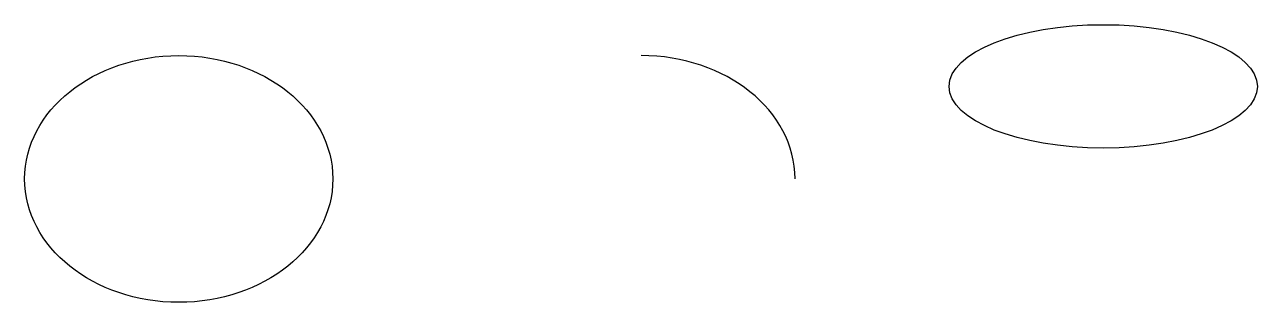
# Model space of a CAD drawing. Header units: metres. Extents: x 999990 to 1000070, y 499986 to 500004.
import ezdxf

# ---------------------------------------------------------------- set-up
doc = ezdxf.new("R2010")
doc.units = ezdxf.units.M

msp = doc.modelspace()

# ---------------------------------------------------------------- linework, layer by layer
at = {"color": 1, "extrusion": (0, -0.6, 0.8)}
msp.add_circle((1000000, 400000, -299990), 10, dxfattribs=at)
at = {"color": 3, "extrusion": (0, -0.6, 0.8)}
msp.add_arc((1000030, 400000, -299990), 10, 0, 90, dxfattribs=at)
at = {"color": 5, "extrusion": (0, -0.6, 0.8)}
msp.add_ellipse((1000060, 500000), major_axis=(10, 0), ratio=0.5, dxfattribs=at)

doc.saveas('drawing.dxf')
